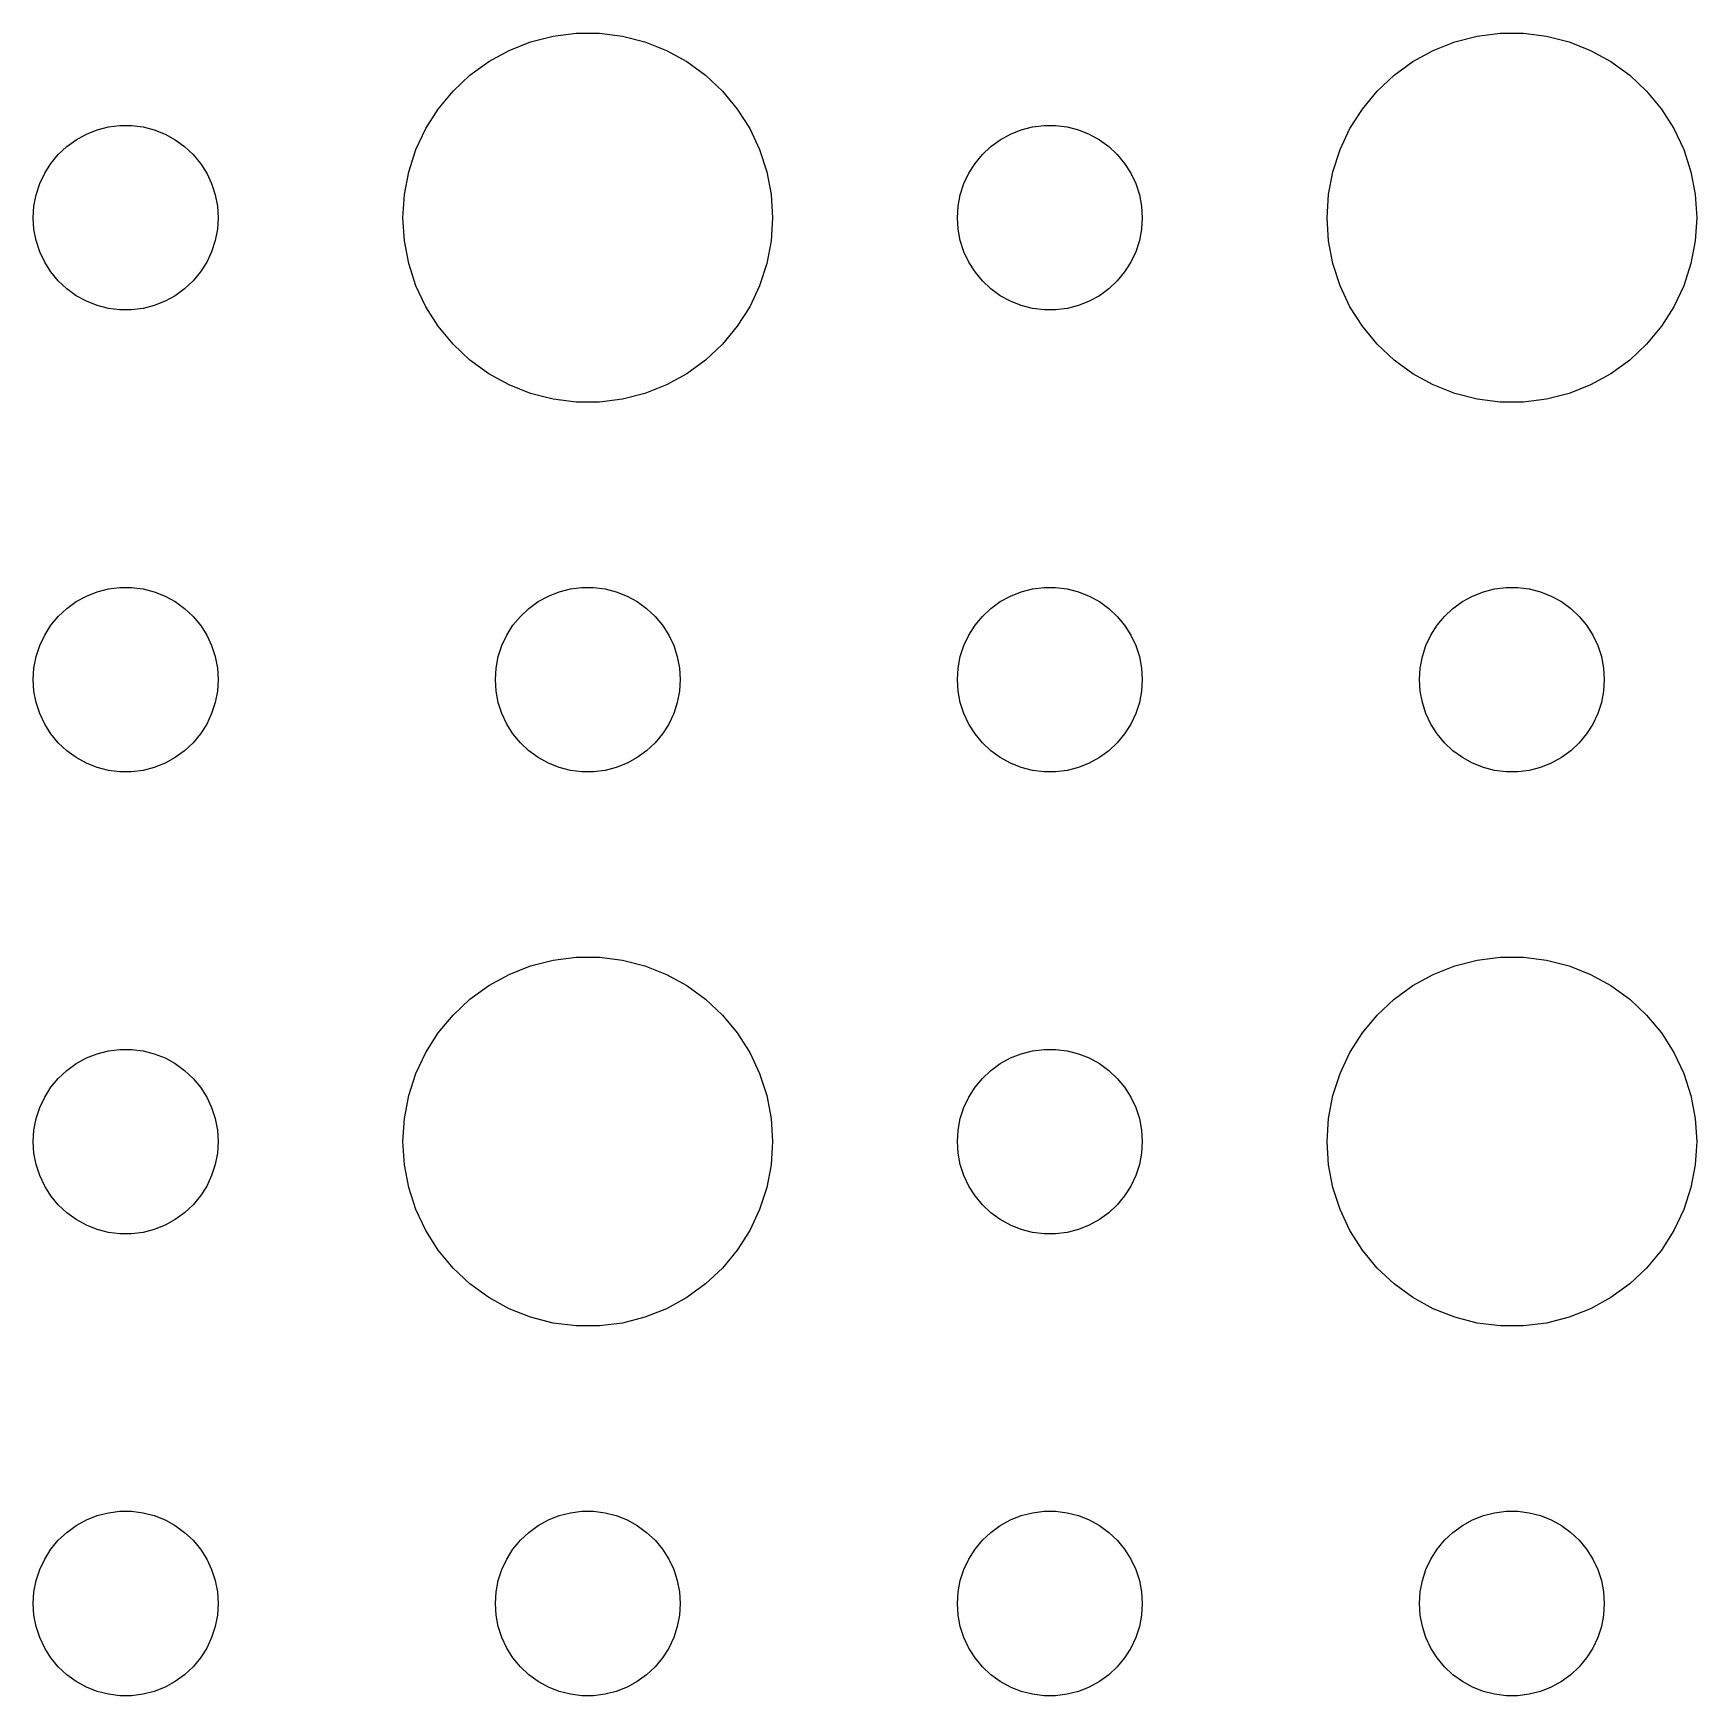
# Model space of a CAD drawing. Header units: metres. Extents: x -120 to 120, y -119 to 119.
# Drawn here: x -91.5 to -64.5, y -91.5 to -64.51 of the extents above; entities that cross this region are included whole.
import ezdxf

# ---------------------------------------------------------------- set-up
doc = ezdxf.new("R2010")
doc.units = ezdxf.units.M

msp = doc.modelspace()

# ---------------------------------------------------------------- linework, layer by layer
for p, q in [((-83.0621, -64.5531), (-82.6884, -64.5059)), ((-82.6884, -64.5059), (-82.3116, -64.5059)), ((-82.3116, -64.5059), (-81.9379, -64.5531)), ((-68.0621, -64.5531), (-67.6884, -64.5059)), ((-67.6884, -64.5059), (-67.3116, -64.5059)), ((-67.3116, -64.5059), (-66.9379, -64.5531)), ((-84.1075, -64.967), (-83.7773, -64.7855)), ((-83.7773, -64.7855), (-83.427, -64.6468)), ((-83.427, -64.6468), (-83.0621, -64.5531)), ((-81.9379, -64.5531), (-81.573, -64.6468)), ((-81.573, -64.6468), (-81.2227, -64.7855)), ((-81.2227, -64.7855), (-80.8925, -64.967)), ((-69.1075, -64.967), (-68.7773, -64.7855)), ((-68.7773, -64.7855), (-68.427, -64.6468)), ((-68.427, -64.6468), (-68.0621, -64.5531)), ((-66.9379, -64.5531), (-66.573, -64.6468)), ((-66.573, -64.6468), (-66.2227, -64.7855)), ((-66.2227, -64.7855), (-65.8925, -64.967)), ((-84.4123, -65.1885), (-84.1075, -64.967)), ((-80.8925, -64.967), (-80.5877, -65.1885)), ((-69.4123, -65.1885), (-69.1075, -64.967)), ((-65.8925, -64.967), (-65.5877, -65.1885)), ((-84.6869, -65.4464), (-84.4123, -65.1885)), ((-80.5877, -65.1885), (-80.3131, -65.4464)), ((-69.6869, -65.4464), (-69.4123, -65.1885)), ((-65.5877, -65.1885), (-65.3131, -65.4464)), ((-84.927, -65.7366), (-84.6869, -65.4464)), ((-80.3131, -65.4464), (-80.073, -65.7366)), ((-69.927, -65.7366), (-69.6869, -65.4464)), ((-65.3131, -65.4464), (-65.073, -65.7366)), ((-85.1289, -66.0547), (-84.927, -65.7366)), ((-80.073, -65.7366), (-79.8711, -66.0547)), ((-70.1289, -66.0547), (-69.927, -65.7366)), ((-65.073, -65.7366), (-64.8711, -66.0547)), ((-90.8037, -66.2335), (-90.6387, -66.1428)), ((-90.6387, -66.1428), (-90.4635, -66.0734)), ((-90.4635, -66.0734), (-90.2811, -66.0266)), ((-90.2811, -66.0266), (-90.0942, -66.003)), ((-90.0942, -66.003), (-89.9058, -66.003)), ((-89.9058, -66.003), (-89.7189, -66.0266)), ((-89.7189, -66.0266), (-89.5365, -66.0734)), ((-89.5365, -66.0734), (-89.3613, -66.1428)), ((-89.3613, -66.1428), (-89.1963, -66.2335)), ((-85.2893, -66.3956), (-85.1289, -66.0547)), ((-79.8711, -66.0547), (-79.7107, -66.3956)), ((-75.8037, -66.2335), (-75.6387, -66.1428)), ((-75.6387, -66.1428), (-75.4635, -66.0734)), ((-75.4635, -66.0734), (-75.2811, -66.0266)), ((-75.2811, -66.0266), (-75.0942, -66.003)), ((-75.0942, -66.003), (-74.9058, -66.003)), ((-74.9058, -66.003), (-74.7189, -66.0266)), ((-74.7189, -66.0266), (-74.5365, -66.0734)), ((-74.5365, -66.0734), (-74.3613, -66.1428)), ((-74.3613, -66.1428), (-74.1963, -66.2335)), ((-70.2893, -66.3956), (-70.1289, -66.0547)), ((-64.8711, -66.0547), (-64.7107, -66.3956)), ((-91.0934, -66.4732), (-90.9561, -66.3442)), ((-90.9561, -66.3442), (-90.8037, -66.2335)), ((-89.1963, -66.2335), (-89.0439, -66.3442)), ((-89.0439, -66.3442), (-88.9065, -66.4732)), ((-85.4057, -66.7539), (-85.2893, -66.3956)), ((-79.7107, -66.3956), (-79.5943, -66.7539)), ((-76.0934, -66.4732), (-75.9561, -66.3442)), ((-75.9561, -66.3442), (-75.8037, -66.2335)), ((-74.1963, -66.2335), (-74.0439, -66.3442)), ((-74.0439, -66.3442), (-73.9065, -66.4732)), ((-70.4057, -66.7539), (-70.2893, -66.3956)), ((-64.7107, -66.3956), (-64.5943, -66.7539)), ((-91.3145, -66.7774), (-91.2135, -66.6183)), ((-91.2135, -66.6183), (-91.0934, -66.4732)), ((-88.9065, -66.4732), (-88.7865, -66.6183)), ((-88.7865, -66.6183), (-88.6855, -66.7774)), ((-76.3145, -66.7774), (-76.2135, -66.6183)), ((-76.2135, -66.6183), (-76.0934, -66.4732)), ((-73.9065, -66.4732), (-73.7865, -66.6183)), ((-73.7865, -66.6183), (-73.6855, -66.7774)), ((-91.4529, -67.127), (-91.3947, -66.9478)), ((-91.3947, -66.9478), (-91.3145, -66.7774)), ((-88.6855, -66.7774), (-88.6053, -66.9478)), ((-88.6053, -66.9478), (-88.5471, -67.127)), ((-85.4763, -67.124), (-85.4057, -66.7539)), ((-79.5943, -66.7539), (-79.5237, -67.124)), ((-76.4529, -67.127), (-76.3947, -66.9478)), ((-76.3947, -66.9478), (-76.3145, -66.7774)), ((-73.6855, -66.7774), (-73.6053, -66.9478)), ((-73.6053, -66.9478), (-73.5471, -67.127)), ((-70.4763, -67.124), (-70.4057, -66.7539)), ((-64.5943, -66.7539), (-64.5237, -67.124)), ((-91.4882, -67.312), (-91.4529, -67.127)), ((-88.5471, -67.127), (-88.5118, -67.312)), ((-85.5, -67.5), (-85.4763, -67.124)), ((-79.5237, -67.124), (-79.5, -67.5)), ((-76.4882, -67.312), (-76.4529, -67.127)), ((-73.5471, -67.127), (-73.5118, -67.312)), ((-70.5, -67.5), (-70.4763, -67.124)), ((-64.5237, -67.124), (-64.5, -67.5)), ((-91.5, -67.5), (-91.4882, -67.312)), ((-91.4882, -67.688), (-91.5, -67.5)), ((-88.5118, -67.312), (-88.5, -67.5)), ((-88.5, -67.5), (-88.5118, -67.688)), ((-85.4763, -67.876), (-85.5, -67.5)), ((-79.5, -67.5), (-79.5237, -67.876)), ((-76.5, -67.5), (-76.4882, -67.312)), ((-76.4882, -67.688), (-76.5, -67.5)), ((-73.5118, -67.312), (-73.5, -67.5)), ((-73.5, -67.5), (-73.5118, -67.688)), ((-70.4763, -67.876), (-70.5, -67.5)), ((-64.5, -67.5), (-64.5237, -67.876)), ((-91.4529, -67.873), (-91.4882, -67.688)), ((-88.5118, -67.688), (-88.5471, -67.873)), ((-76.4529, -67.873), (-76.4882, -67.688)), ((-73.5118, -67.688), (-73.5471, -67.873)), ((-91.3947, -68.0522), (-91.4529, -67.873)), ((-88.5471, -67.873), (-88.6053, -68.0522)), ((-85.4057, -68.2461), (-85.4763, -67.876)), ((-79.5237, -67.876), (-79.5943, -68.2461)), ((-76.3947, -68.0522), (-76.4529, -67.873)), ((-73.5471, -67.873), (-73.6053, -68.0522)), ((-70.4057, -68.2461), (-70.4763, -67.876)), ((-64.5237, -67.876), (-64.5943, -68.2461)), ((-91.3145, -68.2226), (-91.3947, -68.0522)), ((-91.2135, -68.3817), (-91.3145, -68.2226)), ((-88.6855, -68.2226), (-88.7865, -68.3817)), ((-88.6053, -68.0522), (-88.6855, -68.2226)), ((-85.2893, -68.6044), (-85.4057, -68.2461)), ((-79.5943, -68.2461), (-79.7107, -68.6044)), ((-76.3145, -68.2226), (-76.3947, -68.0522)), ((-76.2135, -68.3817), (-76.3145, -68.2226)), ((-73.6855, -68.2226), (-73.7865, -68.3817)), ((-73.6053, -68.0522), (-73.6855, -68.2226)), ((-70.2893, -68.6044), (-70.4057, -68.2461)), ((-64.5943, -68.2461), (-64.7107, -68.6044)), ((-91.0934, -68.5268), (-91.2135, -68.3817)), ((-90.9561, -68.6558), (-91.0934, -68.5268)), ((-88.9065, -68.5268), (-89.0439, -68.6558)), ((-88.7865, -68.3817), (-88.9065, -68.5268)), ((-76.0934, -68.5268), (-76.2135, -68.3817)), ((-75.9561, -68.6558), (-76.0934, -68.5268)), ((-73.9065, -68.5268), (-74.0439, -68.6558)), ((-73.7865, -68.3817), (-73.9065, -68.5268)), ((-90.8037, -68.7665), (-90.9561, -68.6558)), ((-90.6387, -68.8572), (-90.8037, -68.7665)), ((-89.1963, -68.7665), (-89.3613, -68.8572)), ((-89.0439, -68.6558), (-89.1963, -68.7665)), ((-85.1289, -68.9453), (-85.2893, -68.6044)), ((-79.7107, -68.6044), (-79.8711, -68.9453)), ((-75.8037, -68.7665), (-75.9561, -68.6558)), ((-75.6387, -68.8572), (-75.8037, -68.7665)), ((-74.1963, -68.7665), (-74.3613, -68.8572)), ((-74.0439, -68.6558), (-74.1963, -68.7665)), ((-70.1289, -68.9453), (-70.2893, -68.6044)), ((-64.7107, -68.6044), (-64.8711, -68.9453)), ((-90.4635, -68.9266), (-90.6387, -68.8572)), ((-90.2811, -68.9734), (-90.4635, -68.9266)), ((-90.0942, -68.997), (-90.2811, -68.9734)), ((-89.9058, -68.997), (-90.0942, -68.997)), ((-89.7189, -68.9734), (-89.9058, -68.997)), ((-89.5365, -68.9266), (-89.7189, -68.9734)), ((-89.3613, -68.8572), (-89.5365, -68.9266)), ((-84.927, -69.2634), (-85.1289, -68.9453)), ((-79.8711, -68.9453), (-80.073, -69.2634)), ((-75.4635, -68.9266), (-75.6387, -68.8572)), ((-75.2811, -68.9734), (-75.4635, -68.9266)), ((-75.0942, -68.997), (-75.2811, -68.9734)), ((-74.9058, -68.997), (-75.0942, -68.997)), ((-74.7189, -68.9734), (-74.9058, -68.997)), ((-74.5365, -68.9266), (-74.7189, -68.9734)), ((-74.3613, -68.8572), (-74.5365, -68.9266)), ((-69.927, -69.2634), (-70.1289, -68.9453)), ((-64.8711, -68.9453), (-65.073, -69.2634)), ((-84.6869, -69.5536), (-84.927, -69.2634)), ((-80.073, -69.2634), (-80.3131, -69.5536)), ((-69.6869, -69.5536), (-69.927, -69.2634)), ((-65.073, -69.2634), (-65.3131, -69.5536)), ((-84.4123, -69.8115), (-84.6869, -69.5536)), ((-80.3131, -69.5536), (-80.5877, -69.8115)), ((-69.4123, -69.8115), (-69.6869, -69.5536)), ((-65.3131, -69.5536), (-65.5877, -69.8115)), ((-84.1075, -70.033), (-84.4123, -69.8115)), ((-80.5877, -69.8115), (-80.8925, -70.033)), ((-69.1075, -70.033), (-69.4123, -69.8115)), ((-65.5877, -69.8115), (-65.8925, -70.033)), ((-83.7773, -70.2145), (-84.1075, -70.033)), ((-80.8925, -70.033), (-81.2227, -70.2145)), ((-68.7773, -70.2145), (-69.1075, -70.033)), ((-65.8925, -70.033), (-66.2227, -70.2145)), ((-83.427, -70.3532), (-83.7773, -70.2145)), ((-83.0621, -70.4469), (-83.427, -70.3532)), ((-82.6884, -70.4941), (-83.0621, -70.4469)), ((-81.9379, -70.4469), (-82.3116, -70.4941)), ((-81.573, -70.3532), (-81.9379, -70.4469)), ((-81.2227, -70.2145), (-81.573, -70.3532)), ((-68.427, -70.3532), (-68.7773, -70.2145)), ((-68.0621, -70.4469), (-68.427, -70.3532)), ((-67.6884, -70.4941), (-68.0621, -70.4469)), ((-66.9379, -70.4469), (-67.3116, -70.4941)), ((-66.573, -70.3532), (-66.9379, -70.4469)), ((-66.2227, -70.2145), (-66.573, -70.3532)), ((-82.3116, -70.4941), (-82.6884, -70.4941)), ((-67.3116, -70.4941), (-67.6884, -70.4941)), ((-90.8037, -73.7335), (-90.6387, -73.6428)), ((-90.6387, -73.6428), (-90.4635, -73.5734)), ((-90.4635, -73.5734), (-90.2811, -73.5266)), ((-90.2811, -73.5266), (-90.0942, -73.503)), ((-90.0942, -73.503), (-89.9058, -73.503)), ((-89.9058, -73.503), (-89.7189, -73.5266)), ((-89.7189, -73.5266), (-89.5365, -73.5734)), ((-89.5365, -73.5734), (-89.3613, -73.6428)), ((-89.3613, -73.6428), (-89.1963, -73.7335)), ((-83.3037, -73.7335), (-83.1387, -73.6428)), ((-83.1387, -73.6428), (-82.9635, -73.5734)), ((-82.9635, -73.5734), (-82.7811, -73.5266)), ((-82.7811, -73.5266), (-82.5942, -73.503)), ((-82.5942, -73.503), (-82.4058, -73.503)), ((-82.4058, -73.503), (-82.2189, -73.5266)), ((-82.2189, -73.5266), (-82.0365, -73.5734)), ((-82.0365, -73.5734), (-81.8613, -73.6428)), ((-81.8613, -73.6428), (-81.6963, -73.7335)), ((-75.8037, -73.7335), (-75.6387, -73.6428)), ((-75.6387, -73.6428), (-75.4635, -73.5734)), ((-75.4635, -73.5734), (-75.2811, -73.5266)), ((-75.2811, -73.5266), (-75.0942, -73.503)), ((-75.0942, -73.503), (-74.9058, -73.503)), ((-74.9058, -73.503), (-74.7189, -73.5266)), ((-74.7189, -73.5266), (-74.5365, -73.5734)), ((-74.5365, -73.5734), (-74.3613, -73.6428)), ((-74.3613, -73.6428), (-74.1963, -73.7335)), ((-68.3037, -73.7335), (-68.1387, -73.6428)), ((-68.1387, -73.6428), (-67.9635, -73.5734)), ((-67.9635, -73.5734), (-67.7811, -73.5266)), ((-67.7811, -73.5266), (-67.5942, -73.503)), ((-67.5942, -73.503), (-67.4058, -73.503)), ((-67.4058, -73.503), (-67.2189, -73.5266)), ((-67.2189, -73.5266), (-67.0365, -73.5734)), ((-67.0365, -73.5734), (-66.8613, -73.6428)), ((-66.8613, -73.6428), (-66.6963, -73.7335)), ((-91.2135, -74.1183), (-91.0934, -73.9732)), ((-91.0934, -73.9732), (-90.9561, -73.8442)), ((-90.9561, -73.8442), (-90.8037, -73.7335)), ((-89.1963, -73.7335), (-89.0439, -73.8442)), ((-89.0439, -73.8442), (-88.9065, -73.9732)), ((-88.9065, -73.9732), (-88.7865, -74.1183)), ((-83.7135, -74.1183), (-83.5934, -73.9732)), ((-83.5934, -73.9732), (-83.4561, -73.8442)), ((-83.4561, -73.8442), (-83.3037, -73.7335)), ((-81.6963, -73.7335), (-81.5439, -73.8442)), ((-81.5439, -73.8442), (-81.4065, -73.9732)), ((-81.4065, -73.9732), (-81.2865, -74.1183)), ((-76.2135, -74.1183), (-76.0934, -73.9732)), ((-76.0934, -73.9732), (-75.9561, -73.8442)), ((-75.9561, -73.8442), (-75.8037, -73.7335)), ((-74.1963, -73.7335), (-74.0439, -73.8442)), ((-74.0439, -73.8442), (-73.9065, -73.9732)), ((-73.9065, -73.9732), (-73.7865, -74.1183)), ((-68.7135, -74.1183), (-68.5934, -73.9732)), ((-68.5934, -73.9732), (-68.4561, -73.8442)), ((-68.4561, -73.8442), (-68.3037, -73.7335)), ((-66.6963, -73.7335), (-66.5439, -73.8442)), ((-66.5439, -73.8442), (-66.4065, -73.9732)), ((-66.4065, -73.9732), (-66.2865, -74.1183)), ((-91.3145, -74.2774), (-91.2135, -74.1183)), ((-88.7865, -74.1183), (-88.6855, -74.2774)), ((-83.8145, -74.2774), (-83.7135, -74.1183)), ((-81.2865, -74.1183), (-81.1855, -74.2774)), ((-76.3145, -74.2774), (-76.2135, -74.1183)), ((-73.7865, -74.1183), (-73.6855, -74.2774)), ((-68.8145, -74.2774), (-68.7135, -74.1183)), ((-66.2865, -74.1183), (-66.1855, -74.2774)), ((-91.4529, -74.627), (-91.3947, -74.4478)), ((-91.3947, -74.4478), (-91.3145, -74.2774)), ((-88.6855, -74.2774), (-88.6053, -74.4478)), ((-88.6053, -74.4478), (-88.5471, -74.627)), ((-83.9529, -74.627), (-83.8947, -74.4478)), ((-83.8947, -74.4478), (-83.8145, -74.2774)), ((-81.1855, -74.2774), (-81.1053, -74.4478)), ((-81.1053, -74.4478), (-81.0471, -74.627)), ((-76.4529, -74.627), (-76.3947, -74.4478)), ((-76.3947, -74.4478), (-76.3145, -74.2774)), ((-73.6855, -74.2774), (-73.6053, -74.4478)), ((-73.6053, -74.4478), (-73.5471, -74.627)), ((-68.9529, -74.627), (-68.8947, -74.4478)), ((-68.8947, -74.4478), (-68.8145, -74.2774)), ((-66.1855, -74.2774), (-66.1053, -74.4478)), ((-66.1053, -74.4478), (-66.0471, -74.627)), ((-91.4882, -74.812), (-91.4529, -74.627)), ((-88.5471, -74.627), (-88.5118, -74.812)), ((-83.9882, -74.812), (-83.9529, -74.627)), ((-81.0471, -74.627), (-81.0118, -74.812)), ((-76.4882, -74.812), (-76.4529, -74.627)), ((-73.5471, -74.627), (-73.5118, -74.812)), ((-68.9882, -74.812), (-68.9529, -74.627)), ((-66.0471, -74.627), (-66.0118, -74.812)), ((-91.5, -75), (-91.4882, -74.812)), ((-91.4882, -75.188), (-91.5, -75)), ((-88.5118, -74.812), (-88.5, -75)), ((-88.5, -75), (-88.5118, -75.188)), ((-84, -75), (-83.9882, -74.812)), ((-83.9882, -75.188), (-84, -75)), ((-81.0118, -74.812), (-81, -75)), ((-81, -75), (-81.0118, -75.188)), ((-76.5, -75), (-76.4882, -74.812)), ((-76.4882, -75.188), (-76.5, -75)), ((-73.5118, -74.812), (-73.5, -75)), ((-73.5, -75), (-73.5118, -75.188)), ((-69, -75), (-68.9882, -74.812)), ((-68.9882, -75.188), (-69, -75)), ((-66.0118, -74.812), (-66, -75)), ((-66, -75), (-66.0118, -75.188)), ((-91.4529, -75.373), (-91.4882, -75.188)), ((-88.5118, -75.188), (-88.5471, -75.373)), ((-83.9529, -75.373), (-83.9882, -75.188)), ((-81.0118, -75.188), (-81.0471, -75.373)), ((-76.4529, -75.373), (-76.4882, -75.188)), ((-73.5118, -75.188), (-73.5471, -75.373)), ((-68.9529, -75.373), (-68.9882, -75.188)), ((-66.0118, -75.188), (-66.0471, -75.373)), ((-91.3947, -75.5522), (-91.4529, -75.373)), ((-91.3145, -75.7226), (-91.3947, -75.5522)), ((-88.6053, -75.5522), (-88.6855, -75.7226)), ((-88.5471, -75.373), (-88.6053, -75.5522)), ((-83.8947, -75.5522), (-83.9529, -75.373)), ((-83.8145, -75.7226), (-83.8947, -75.5522)), ((-81.1053, -75.5522), (-81.1855, -75.7226)), ((-81.0471, -75.373), (-81.1053, -75.5522)), ((-76.3947, -75.5522), (-76.4529, -75.373)), ((-76.3145, -75.7226), (-76.3947, -75.5522)), ((-73.6053, -75.5522), (-73.6855, -75.7226)), ((-73.5471, -75.373), (-73.6053, -75.5522)), ((-68.8947, -75.5522), (-68.9529, -75.373)), ((-68.8145, -75.7226), (-68.8947, -75.5522)), ((-66.1053, -75.5522), (-66.1855, -75.7226)), ((-66.0471, -75.373), (-66.1053, -75.5522)), ((-91.2135, -75.8817), (-91.3145, -75.7226)), ((-88.6855, -75.7226), (-88.7865, -75.8817)), ((-83.7135, -75.8817), (-83.8145, -75.7226)), ((-81.1855, -75.7226), (-81.2865, -75.8817)), ((-76.2135, -75.8817), (-76.3145, -75.7226)), ((-73.6855, -75.7226), (-73.7865, -75.8817)), ((-68.7135, -75.8817), (-68.8145, -75.7226)), ((-66.1855, -75.7226), (-66.2865, -75.8817)), ((-91.0934, -76.0268), (-91.2135, -75.8817)), ((-90.9561, -76.1558), (-91.0934, -76.0268)), ((-88.9065, -76.0268), (-89.0439, -76.1558)), ((-88.7865, -75.8817), (-88.9065, -76.0268)), ((-83.5934, -76.0268), (-83.7135, -75.8817)), ((-83.4561, -76.1558), (-83.5934, -76.0268)), ((-81.4065, -76.0268), (-81.5439, -76.1558)), ((-81.2865, -75.8817), (-81.4065, -76.0268)), ((-76.0934, -76.0268), (-76.2135, -75.8817)), ((-75.9561, -76.1558), (-76.0934, -76.0268)), ((-73.9065, -76.0268), (-74.0439, -76.1558)), ((-73.7865, -75.8817), (-73.9065, -76.0268)), ((-68.5934, -76.0268), (-68.7135, -75.8817)), ((-68.4561, -76.1558), (-68.5934, -76.0268)), ((-66.4065, -76.0268), (-66.5439, -76.1558)), ((-66.2865, -75.8817), (-66.4065, -76.0268)), ((-90.8037, -76.2665), (-90.9561, -76.1558)), ((-90.6387, -76.3572), (-90.8037, -76.2665)), ((-90.4635, -76.4266), (-90.6387, -76.3572)), ((-89.3613, -76.3572), (-89.5365, -76.4266)), ((-89.1963, -76.2665), (-89.3613, -76.3572)), ((-89.0439, -76.1558), (-89.1963, -76.2665)), ((-83.3037, -76.2665), (-83.4561, -76.1558)), ((-83.1387, -76.3572), (-83.3037, -76.2665)), ((-82.9635, -76.4266), (-83.1387, -76.3572)), ((-81.8613, -76.3572), (-82.0365, -76.4266)), ((-81.6963, -76.2665), (-81.8613, -76.3572)), ((-81.5439, -76.1558), (-81.6963, -76.2665)), ((-75.8037, -76.2665), (-75.9561, -76.1558)), ((-75.6387, -76.3572), (-75.8037, -76.2665)), ((-75.4635, -76.4266), (-75.6387, -76.3572)), ((-74.3613, -76.3572), (-74.5365, -76.4266)), ((-74.1963, -76.2665), (-74.3613, -76.3572)), ((-74.0439, -76.1558), (-74.1963, -76.2665)), ((-68.3037, -76.2665), (-68.4561, -76.1558)), ((-68.1387, -76.3572), (-68.3037, -76.2665)), ((-67.9635, -76.4266), (-68.1387, -76.3572)), ((-66.8613, -76.3572), (-67.0365, -76.4266)), ((-66.6963, -76.2665), (-66.8613, -76.3572)), ((-66.5439, -76.1558), (-66.6963, -76.2665)), ((-90.2811, -76.4734), (-90.4635, -76.4266)), ((-90.0942, -76.497), (-90.2811, -76.4734)), ((-89.9058, -76.497), (-90.0942, -76.497)), ((-89.7189, -76.4734), (-89.9058, -76.497)), ((-89.5365, -76.4266), (-89.7189, -76.4734)), ((-82.7811, -76.4734), (-82.9635, -76.4266)), ((-82.5942, -76.497), (-82.7811, -76.4734)), ((-82.4058, -76.497), (-82.5942, -76.497)), ((-82.2189, -76.4734), (-82.4058, -76.497)), ((-82.0365, -76.4266), (-82.2189, -76.4734)), ((-75.2811, -76.4734), (-75.4635, -76.4266)), ((-75.0942, -76.497), (-75.2811, -76.4734)), ((-74.9058, -76.497), (-75.0942, -76.497)), ((-74.7189, -76.4734), (-74.9058, -76.497)), ((-74.5365, -76.4266), (-74.7189, -76.4734)), ((-67.7811, -76.4734), (-67.9635, -76.4266)), ((-67.5942, -76.497), (-67.7811, -76.4734)), ((-67.4058, -76.497), (-67.5942, -76.497)), ((-67.2189, -76.4734), (-67.4058, -76.497)), ((-67.0365, -76.4266), (-67.2189, -76.4734)), ((-83.7773, -79.7855), (-83.427, -79.6468)), ((-83.427, -79.6468), (-83.0621, -79.5531)), ((-83.0621, -79.5531), (-82.6884, -79.5059)), ((-82.6884, -79.5059), (-82.3116, -79.5059)), ((-82.3116, -79.5059), (-81.9379, -79.5531)), ((-81.9379, -79.5531), (-81.573, -79.6468)), ((-81.573, -79.6468), (-81.2227, -79.7855)), ((-68.7773, -79.7855), (-68.427, -79.6468)), ((-68.427, -79.6468), (-68.0621, -79.5531)), ((-68.0621, -79.5531), (-67.6884, -79.5059)), ((-67.6884, -79.5059), (-67.3116, -79.5059)), ((-67.3116, -79.5059), (-66.9379, -79.5531)), ((-66.9379, -79.5531), (-66.573, -79.6468)), ((-66.573, -79.6468), (-66.2227, -79.7855)), ((-84.1075, -79.967), (-83.7773, -79.7855)), ((-81.2227, -79.7855), (-80.8925, -79.967)), ((-69.1075, -79.967), (-68.7773, -79.7855)), ((-66.2227, -79.7855), (-65.8925, -79.967)), ((-84.6869, -80.4464), (-84.4123, -80.1885)), ((-84.4123, -80.1885), (-84.1075, -79.967)), ((-80.8925, -79.967), (-80.5877, -80.1885)), ((-80.5877, -80.1885), (-80.3131, -80.4464)), ((-69.6869, -80.4464), (-69.4123, -80.1885)), ((-69.4123, -80.1885), (-69.1075, -79.967)), ((-65.8925, -79.967), (-65.5877, -80.1885)), ((-65.5877, -80.1885), (-65.3131, -80.4464)), ((-84.927, -80.7366), (-84.6869, -80.4464)), ((-80.3131, -80.4464), (-80.073, -80.7366)), ((-69.927, -80.7366), (-69.6869, -80.4464)), ((-65.3131, -80.4464), (-65.073, -80.7366)), ((-85.1289, -81.0547), (-84.927, -80.7366)), ((-80.073, -80.7366), (-79.8711, -81.0547)), ((-70.1289, -81.0547), (-69.927, -80.7366)), ((-65.073, -80.7366), (-64.8711, -81.0547)), ((-90.9561, -81.3442), (-90.8037, -81.2335)), ((-90.8037, -81.2335), (-90.6387, -81.1428)), ((-90.6387, -81.1428), (-90.4635, -81.0734)), ((-90.4635, -81.0734), (-90.2811, -81.0266)), ((-90.2811, -81.0266), (-90.0942, -81.003)), ((-90.0942, -81.003), (-89.9058, -81.003)), ((-89.9058, -81.003), (-89.7189, -81.0266)), ((-89.7189, -81.0266), (-89.5365, -81.0734)), ((-89.5365, -81.0734), (-89.3613, -81.1428)), ((-89.3613, -81.1428), (-89.1963, -81.2335)), ((-89.1963, -81.2335), (-89.0439, -81.3442)), ((-85.2893, -81.3956), (-85.1289, -81.0547)), ((-79.8711, -81.0547), (-79.7107, -81.3956)), ((-75.9561, -81.3442), (-75.8037, -81.2335)), ((-75.8037, -81.2335), (-75.6387, -81.1428)), ((-75.6387, -81.1428), (-75.4635, -81.0734)), ((-75.4635, -81.0734), (-75.2811, -81.0266)), ((-75.2811, -81.0266), (-75.0942, -81.003)), ((-75.0942, -81.003), (-74.9058, -81.003)), ((-74.9058, -81.003), (-74.7189, -81.0266)), ((-74.7189, -81.0266), (-74.5365, -81.0734)), ((-74.5365, -81.0734), (-74.3613, -81.1428)), ((-74.3613, -81.1428), (-74.1963, -81.2335)), ((-74.1963, -81.2335), (-74.0439, -81.3442)), ((-70.2893, -81.3956), (-70.1289, -81.0547)), ((-64.8711, -81.0547), (-64.7107, -81.3956)), ((-91.2135, -81.6183), (-91.0934, -81.4732)), ((-91.0934, -81.4732), (-90.9561, -81.3442)), ((-89.0439, -81.3442), (-88.9065, -81.4732)), ((-88.9065, -81.4732), (-88.7865, -81.6183)), ((-85.4057, -81.7539), (-85.2893, -81.3956)), ((-79.7107, -81.3956), (-79.5943, -81.7539)), ((-76.2135, -81.6183), (-76.0934, -81.4732)), ((-76.0934, -81.4732), (-75.9561, -81.3442)), ((-74.0439, -81.3442), (-73.9065, -81.4732)), ((-73.9065, -81.4732), (-73.7865, -81.6183)), ((-70.4057, -81.7539), (-70.2893, -81.3956)), ((-64.7107, -81.3956), (-64.5943, -81.7539)), ((-91.3947, -81.9478), (-91.3145, -81.7774)), ((-91.3145, -81.7774), (-91.2135, -81.6183)), ((-88.7865, -81.6183), (-88.6855, -81.7774)), ((-88.6855, -81.7774), (-88.6053, -81.9478)), ((-85.4763, -82.124), (-85.4057, -81.7539)), ((-79.5943, -81.7539), (-79.5237, -82.124)), ((-76.3947, -81.9478), (-76.3145, -81.7774)), ((-76.3145, -81.7774), (-76.2135, -81.6183)), ((-73.7865, -81.6183), (-73.6855, -81.7774)), ((-73.6855, -81.7774), (-73.6053, -81.9478)), ((-70.4763, -82.124), (-70.4057, -81.7539)), ((-64.5943, -81.7539), (-64.5237, -82.124)), ((-91.4529, -82.127), (-91.3947, -81.9478)), ((-88.6053, -81.9478), (-88.5471, -82.127)), ((-76.4529, -82.127), (-76.3947, -81.9478)), ((-73.6053, -81.9478), (-73.5471, -82.127)), ((-91.5, -82.5), (-91.4882, -82.312)), ((-91.4882, -82.312), (-91.4529, -82.127)), ((-88.5471, -82.127), (-88.5118, -82.312)), ((-88.5118, -82.312), (-88.5, -82.5)), ((-85.5, -82.5), (-85.4763, -82.124)), ((-79.5237, -82.124), (-79.5, -82.5)), ((-76.5, -82.5), (-76.4882, -82.312)), ((-76.4882, -82.312), (-76.4529, -82.127)), ((-73.5471, -82.127), (-73.5118, -82.312)), ((-73.5118, -82.312), (-73.5, -82.5)), ((-70.5, -82.5), (-70.4763, -82.124)), ((-64.5237, -82.124), (-64.5, -82.5)), ((-91.4882, -82.688), (-91.5, -82.5)), ((-88.5, -82.5), (-88.5118, -82.688)), ((-85.4763, -82.876), (-85.5, -82.5)), ((-79.5, -82.5), (-79.5237, -82.876)), ((-76.4882, -82.688), (-76.5, -82.5)), ((-73.5, -82.5), (-73.5118, -82.688)), ((-70.4763, -82.876), (-70.5, -82.5)), ((-64.5, -82.5), (-64.5237, -82.876)), ((-91.4529, -82.873), (-91.4882, -82.688)), ((-91.3947, -83.0522), (-91.4529, -82.873)), ((-88.5471, -82.873), (-88.6053, -83.0522)), ((-88.5118, -82.688), (-88.5471, -82.873)), ((-85.4057, -83.2461), (-85.4763, -82.876)), ((-79.5237, -82.876), (-79.5943, -83.2461)), ((-76.4529, -82.873), (-76.4882, -82.688)), ((-76.3947, -83.0522), (-76.4529, -82.873)), ((-73.5471, -82.873), (-73.6053, -83.0522)), ((-73.5118, -82.688), (-73.5471, -82.873)), ((-70.4057, -83.2461), (-70.4763, -82.876)), ((-64.5237, -82.876), (-64.5943, -83.2461)), ((-91.3145, -83.2226), (-91.3947, -83.0522)), ((-88.6053, -83.0522), (-88.6855, -83.2226)), ((-76.3145, -83.2226), (-76.3947, -83.0522)), ((-73.6053, -83.0522), (-73.6855, -83.2226)), ((-91.2135, -83.3817), (-91.3145, -83.2226)), ((-91.0934, -83.5268), (-91.2135, -83.3817)), ((-88.7865, -83.3817), (-88.9065, -83.5268)), ((-88.6855, -83.2226), (-88.7865, -83.3817)), ((-85.2893, -83.6044), (-85.4057, -83.2461)), ((-79.5943, -83.2461), (-79.7107, -83.6044)), ((-76.2135, -83.3817), (-76.3145, -83.2226)), ((-76.0934, -83.5268), (-76.2135, -83.3817)), ((-73.7865, -83.3817), (-73.9065, -83.5268)), ((-73.6855, -83.2226), (-73.7865, -83.3817)), ((-70.2893, -83.6044), (-70.4057, -83.2461)), ((-64.5943, -83.2461), (-64.7107, -83.6044)), ((-90.9561, -83.6558), (-91.0934, -83.5268)), ((-90.8037, -83.7665), (-90.9561, -83.6558)), ((-89.0439, -83.6558), (-89.1963, -83.7665)), ((-88.9065, -83.5268), (-89.0439, -83.6558)), ((-85.1289, -83.9453), (-85.2893, -83.6044)), ((-79.7107, -83.6044), (-79.8711, -83.9453)), ((-75.9561, -83.6558), (-76.0934, -83.5268)), ((-75.8037, -83.7665), (-75.9561, -83.6558)), ((-74.0439, -83.6558), (-74.1963, -83.7665)), ((-73.9065, -83.5268), (-74.0439, -83.6558)), ((-70.1289, -83.9453), (-70.2893, -83.6044)), ((-64.7107, -83.6044), (-64.8711, -83.9453)), ((-90.6387, -83.8572), (-90.8037, -83.7665)), ((-90.4635, -83.9266), (-90.6387, -83.8572)), ((-90.2811, -83.9734), (-90.4635, -83.9266)), ((-89.5365, -83.9266), (-89.7189, -83.9734)), ((-89.3613, -83.8572), (-89.5365, -83.9266)), ((-89.1963, -83.7665), (-89.3613, -83.8572)), ((-84.927, -84.2634), (-85.1289, -83.9453)), ((-79.8711, -83.9453), (-80.073, -84.2634)), ((-75.6387, -83.8572), (-75.8037, -83.7665)), ((-75.4635, -83.9266), (-75.6387, -83.8572)), ((-75.2811, -83.9734), (-75.4635, -83.9266)), ((-74.5365, -83.9266), (-74.7189, -83.9734)), ((-74.3613, -83.8572), (-74.5365, -83.9266)), ((-74.1963, -83.7665), (-74.3613, -83.8572)), ((-69.927, -84.2634), (-70.1289, -83.9453)), ((-64.8711, -83.9453), (-65.073, -84.2634)), ((-90.0942, -83.997), (-90.2811, -83.9734)), ((-89.9058, -83.997), (-90.0942, -83.997)), ((-89.7189, -83.9734), (-89.9058, -83.997)), ((-75.0942, -83.997), (-75.2811, -83.9734)), ((-74.9058, -83.997), (-75.0942, -83.997)), ((-74.7189, -83.9734), (-74.9058, -83.997)), ((-84.6869, -84.5536), (-84.927, -84.2634)), ((-80.073, -84.2634), (-80.3131, -84.5536)), ((-69.6869, -84.5536), (-69.927, -84.2634)), ((-65.073, -84.2634), (-65.3131, -84.5536)), ((-84.4123, -84.8115), (-84.6869, -84.5536)), ((-80.3131, -84.5536), (-80.5877, -84.8115)), ((-69.4123, -84.8115), (-69.6869, -84.5536)), ((-65.3131, -84.5536), (-65.5877, -84.8115)), ((-84.1075, -85.033), (-84.4123, -84.8115)), ((-83.7773, -85.2145), (-84.1075, -85.033)), ((-80.8925, -85.033), (-81.2227, -85.2145)), ((-80.5877, -84.8115), (-80.8925, -85.033)), ((-69.1075, -85.033), (-69.4123, -84.8115)), ((-68.7773, -85.2145), (-69.1075, -85.033)), ((-65.8925, -85.033), (-66.2227, -85.2145)), ((-65.5877, -84.8115), (-65.8925, -85.033)), ((-83.427, -85.3532), (-83.7773, -85.2145)), ((-81.2227, -85.2145), (-81.573, -85.3532)), ((-68.427, -85.3532), (-68.7773, -85.2145)), ((-66.2227, -85.2145), (-66.573, -85.3532)), ((-83.0621, -85.4469), (-83.427, -85.3532)), ((-82.6884, -85.4941), (-83.0621, -85.4469)), ((-82.3116, -85.4941), (-82.6884, -85.4941)), ((-81.9379, -85.4469), (-82.3116, -85.4941)), ((-81.573, -85.3532), (-81.9379, -85.4469)), ((-68.0621, -85.4469), (-68.427, -85.3532)), ((-67.6884, -85.4941), (-68.0621, -85.4469)), ((-67.3116, -85.4941), (-67.6884, -85.4941)), ((-66.9379, -85.4469), (-67.3116, -85.4941)), ((-66.573, -85.3532), (-66.9379, -85.4469)), ((-90.4635, -88.5734), (-90.2811, -88.5266)), ((-90.2811, -88.5266), (-90.0942, -88.503)), ((-90.0942, -88.503), (-89.9058, -88.503)), ((-89.9058, -88.503), (-89.7189, -88.5266)), ((-89.7189, -88.5266), (-89.5365, -88.5734)), ((-82.9635, -88.5734), (-82.7811, -88.5266)), ((-82.7811, -88.5266), (-82.5942, -88.503)), ((-82.5942, -88.503), (-82.4058, -88.503)), ((-82.4058, -88.503), (-82.2189, -88.5266)), ((-82.2189, -88.5266), (-82.0365, -88.5734)), ((-75.4635, -88.5734), (-75.2811, -88.5266)), ((-75.2811, -88.5266), (-75.0942, -88.503)), ((-75.0942, -88.503), (-74.9058, -88.503)), ((-74.9058, -88.503), (-74.7189, -88.5266)), ((-74.7189, -88.5266), (-74.5365, -88.5734)), ((-67.9635, -88.5734), (-67.7811, -88.5266)), ((-67.7811, -88.5266), (-67.5942, -88.503)), ((-67.5942, -88.503), (-67.4058, -88.503)), ((-67.4058, -88.503), (-67.2189, -88.5266)), ((-67.2189, -88.5266), (-67.0365, -88.5734)), ((-90.9561, -88.8442), (-90.8037, -88.7335)), ((-90.8037, -88.7335), (-90.6387, -88.6428)), ((-90.6387, -88.6428), (-90.4635, -88.5734)), ((-89.5365, -88.5734), (-89.3613, -88.6428)), ((-89.3613, -88.6428), (-89.1963, -88.7335)), ((-89.1963, -88.7335), (-89.0439, -88.8442)), ((-83.4561, -88.8442), (-83.3037, -88.7335)), ((-83.3037, -88.7335), (-83.1387, -88.6428)), ((-83.1387, -88.6428), (-82.9635, -88.5734)), ((-82.0365, -88.5734), (-81.8613, -88.6428)), ((-81.8613, -88.6428), (-81.6963, -88.7335)), ((-81.6963, -88.7335), (-81.5439, -88.8442)), ((-75.9561, -88.8442), (-75.8037, -88.7335)), ((-75.8037, -88.7335), (-75.6387, -88.6428)), ((-75.6387, -88.6428), (-75.4635, -88.5734)), ((-74.5365, -88.5734), (-74.3613, -88.6428)), ((-74.3613, -88.6428), (-74.1963, -88.7335)), ((-74.1963, -88.7335), (-74.0439, -88.8442)), ((-68.4561, -88.8442), (-68.3037, -88.7335)), ((-68.3037, -88.7335), (-68.1387, -88.6428)), ((-68.1387, -88.6428), (-67.9635, -88.5734)), ((-67.0365, -88.5734), (-66.8613, -88.6428)), ((-66.8613, -88.6428), (-66.6963, -88.7335)), ((-66.6963, -88.7335), (-66.5439, -88.8442)), ((-91.2135, -89.1183), (-91.0934, -88.9732)), ((-91.0934, -88.9732), (-90.9561, -88.8442)), ((-89.0439, -88.8442), (-88.9065, -88.9732)), ((-88.9065, -88.9732), (-88.7865, -89.1183)), ((-83.7135, -89.1183), (-83.5934, -88.9732)), ((-83.5934, -88.9732), (-83.4561, -88.8442)), ((-81.5439, -88.8442), (-81.4065, -88.9732)), ((-81.4065, -88.9732), (-81.2865, -89.1183)), ((-76.2135, -89.1183), (-76.0934, -88.9732)), ((-76.0934, -88.9732), (-75.9561, -88.8442)), ((-74.0439, -88.8442), (-73.9065, -88.9732)), ((-73.9065, -88.9732), (-73.7865, -89.1183)), ((-68.7135, -89.1183), (-68.5934, -88.9732)), ((-68.5934, -88.9732), (-68.4561, -88.8442)), ((-66.5439, -88.8442), (-66.4065, -88.9732)), ((-66.4065, -88.9732), (-66.2865, -89.1183)), ((-91.3947, -89.4478), (-91.3145, -89.2774)), ((-91.3145, -89.2774), (-91.2135, -89.1183)), ((-88.7865, -89.1183), (-88.6855, -89.2774)), ((-88.6855, -89.2774), (-88.6053, -89.4478)), ((-83.8947, -89.4478), (-83.8145, -89.2774)), ((-83.8145, -89.2774), (-83.7135, -89.1183)), ((-81.2865, -89.1183), (-81.1855, -89.2774)), ((-81.1855, -89.2774), (-81.1053, -89.4478)), ((-76.3947, -89.4478), (-76.3145, -89.2774)), ((-76.3145, -89.2774), (-76.2135, -89.1183)), ((-73.7865, -89.1183), (-73.6855, -89.2774)), ((-73.6855, -89.2774), (-73.6053, -89.4478)), ((-68.8947, -89.4478), (-68.8145, -89.2774)), ((-68.8145, -89.2774), (-68.7135, -89.1183)), ((-66.2865, -89.1183), (-66.1855, -89.2774)), ((-66.1855, -89.2774), (-66.1053, -89.4478)), ((-91.4882, -89.812), (-91.4529, -89.627)), ((-91.4529, -89.627), (-91.3947, -89.4478)), ((-88.6053, -89.4478), (-88.5471, -89.627)), ((-88.5471, -89.627), (-88.5118, -89.812)), ((-83.9882, -89.812), (-83.9529, -89.627)), ((-83.9529, -89.627), (-83.8947, -89.4478)), ((-81.1053, -89.4478), (-81.0471, -89.627)), ((-81.0471, -89.627), (-81.0118, -89.812)), ((-76.4882, -89.812), (-76.4529, -89.627)), ((-76.4529, -89.627), (-76.3947, -89.4478)), ((-73.6053, -89.4478), (-73.5471, -89.627)), ((-73.5471, -89.627), (-73.5118, -89.812)), ((-68.9882, -89.812), (-68.9529, -89.627)), ((-68.9529, -89.627), (-68.8947, -89.4478)), ((-66.1053, -89.4478), (-66.0471, -89.627)), ((-66.0471, -89.627), (-66.0118, -89.812)), ((-91.5, -90), (-91.4882, -89.812)), ((-88.5118, -89.812), (-88.5, -90)), ((-84, -90), (-83.9882, -89.812)), ((-81.0118, -89.812), (-81, -90)), ((-76.5, -90), (-76.4882, -89.812)), ((-73.5118, -89.812), (-73.5, -90)), ((-69, -90), (-68.9882, -89.812)), ((-66.0118, -89.812), (-66, -90)), ((-91.4882, -90.188), (-91.5, -90)), ((-88.5, -90), (-88.5118, -90.188)), ((-83.9882, -90.188), (-84, -90)), ((-81, -90), (-81.0118, -90.188)), ((-76.4882, -90.188), (-76.5, -90)), ((-73.5, -90), (-73.5118, -90.188)), ((-68.9882, -90.188), (-69, -90)), ((-66, -90), (-66.0118, -90.188)), ((-91.4529, -90.373), (-91.4882, -90.188)), ((-91.3947, -90.5522), (-91.4529, -90.373)), ((-88.5471, -90.373), (-88.6053, -90.5522)), ((-88.5118, -90.188), (-88.5471, -90.373)), ((-83.9529, -90.373), (-83.9882, -90.188)), ((-83.8947, -90.5522), (-83.9529, -90.373)), ((-81.0471, -90.373), (-81.1053, -90.5522)), ((-81.0118, -90.188), (-81.0471, -90.373)), ((-76.4529, -90.373), (-76.4882, -90.188)), ((-76.3947, -90.5522), (-76.4529, -90.373)), ((-73.5471, -90.373), (-73.6053, -90.5522)), ((-73.5118, -90.188), (-73.5471, -90.373)), ((-68.9529, -90.373), (-68.9882, -90.188)), ((-68.8947, -90.5522), (-68.9529, -90.373)), ((-66.0471, -90.373), (-66.1053, -90.5522)), ((-66.0118, -90.188), (-66.0471, -90.373)), ((-91.3145, -90.7226), (-91.3947, -90.5522)), ((-88.6053, -90.5522), (-88.6855, -90.7226)), ((-83.8145, -90.7226), (-83.8947, -90.5522)), ((-81.1053, -90.5522), (-81.1855, -90.7226)), ((-76.3145, -90.7226), (-76.3947, -90.5522)), ((-73.6053, -90.5522), (-73.6855, -90.7226)), ((-68.8145, -90.7226), (-68.8947, -90.5522)), ((-66.1053, -90.5522), (-66.1855, -90.7226)), ((-91.2135, -90.8817), (-91.3145, -90.7226)), ((-91.0934, -91.0268), (-91.2135, -90.8817)), ((-88.7865, -90.8817), (-88.9065, -91.0268)), ((-88.6855, -90.7226), (-88.7865, -90.8817)), ((-83.7135, -90.8817), (-83.8145, -90.7226)), ((-83.5934, -91.0268), (-83.7135, -90.8817)), ((-81.2865, -90.8817), (-81.4065, -91.0268)), ((-81.1855, -90.7226), (-81.2865, -90.8817)), ((-76.2135, -90.8817), (-76.3145, -90.7226)), ((-76.0934, -91.0268), (-76.2135, -90.8817)), ((-73.7865, -90.8817), (-73.9065, -91.0268)), ((-73.6855, -90.7226), (-73.7865, -90.8817)), ((-68.7135, -90.8817), (-68.8145, -90.7226)), ((-68.5934, -91.0268), (-68.7135, -90.8817)), ((-66.2865, -90.8817), (-66.4065, -91.0268)), ((-66.1855, -90.7226), (-66.2865, -90.8817)), ((-90.9561, -91.1558), (-91.0934, -91.0268)), ((-90.8037, -91.2665), (-90.9561, -91.1558)), ((-89.0439, -91.1558), (-89.1963, -91.2665)), ((-88.9065, -91.0268), (-89.0439, -91.1558)), ((-83.4561, -91.1558), (-83.5934, -91.0268)), ((-83.3037, -91.2665), (-83.4561, -91.1558)), ((-81.5439, -91.1558), (-81.6963, -91.2665)), ((-81.4065, -91.0268), (-81.5439, -91.1558)), ((-75.9561, -91.1558), (-76.0934, -91.0268)), ((-75.8037, -91.2665), (-75.9561, -91.1558)), ((-74.0439, -91.1558), (-74.1963, -91.2665)), ((-73.9065, -91.0268), (-74.0439, -91.1558)), ((-68.4561, -91.1558), (-68.5934, -91.0268)), ((-68.3037, -91.2665), (-68.4561, -91.1558)), ((-66.5439, -91.1558), (-66.6963, -91.2665)), ((-66.4065, -91.0268), (-66.5439, -91.1558)), ((-90.6387, -91.3572), (-90.8037, -91.2665)), ((-90.4635, -91.4266), (-90.6387, -91.3572)), ((-90.2811, -91.4734), (-90.4635, -91.4266)), ((-90.0942, -91.497), (-90.2811, -91.4734)), ((-89.9058, -91.497), (-90.0942, -91.497)), ((-89.7189, -91.4734), (-89.9058, -91.497)), ((-89.5365, -91.4266), (-89.7189, -91.4734)), ((-89.3613, -91.3572), (-89.5365, -91.4266)), ((-89.1963, -91.2665), (-89.3613, -91.3572)), ((-83.1387, -91.3572), (-83.3037, -91.2665)), ((-82.9635, -91.4266), (-83.1387, -91.3572)), ((-82.7811, -91.4734), (-82.9635, -91.4266)), ((-82.5942, -91.497), (-82.7811, -91.4734)), ((-82.4058, -91.497), (-82.5942, -91.497)), ((-82.2189, -91.4734), (-82.4058, -91.497)), ((-82.0365, -91.4266), (-82.2189, -91.4734)), ((-81.8613, -91.3572), (-82.0365, -91.4266)), ((-81.6963, -91.2665), (-81.8613, -91.3572)), ((-75.6387, -91.3572), (-75.8037, -91.2665)), ((-75.4635, -91.4266), (-75.6387, -91.3572)), ((-75.2811, -91.4734), (-75.4635, -91.4266)), ((-75.0942, -91.497), (-75.2811, -91.4734)), ((-74.9058, -91.497), (-75.0942, -91.497)), ((-74.7189, -91.4734), (-74.9058, -91.497)), ((-74.5365, -91.4266), (-74.7189, -91.4734)), ((-74.3613, -91.3572), (-74.5365, -91.4266)), ((-74.1963, -91.2665), (-74.3613, -91.3572)), ((-68.1387, -91.3572), (-68.3037, -91.2665)), ((-67.9635, -91.4266), (-68.1387, -91.3572)), ((-67.7811, -91.4734), (-67.9635, -91.4266)), ((-67.5942, -91.497), (-67.7811, -91.4734)), ((-67.4058, -91.497), (-67.5942, -91.497)), ((-67.2189, -91.4734), (-67.4058, -91.497)), ((-67.0365, -91.4266), (-67.2189, -91.4734)), ((-66.8613, -91.3572), (-67.0365, -91.4266)), ((-66.6963, -91.2665), (-66.8613, -91.3572))]:
    msp.add_line(p, q)

doc.saveas('drawing.dxf')
